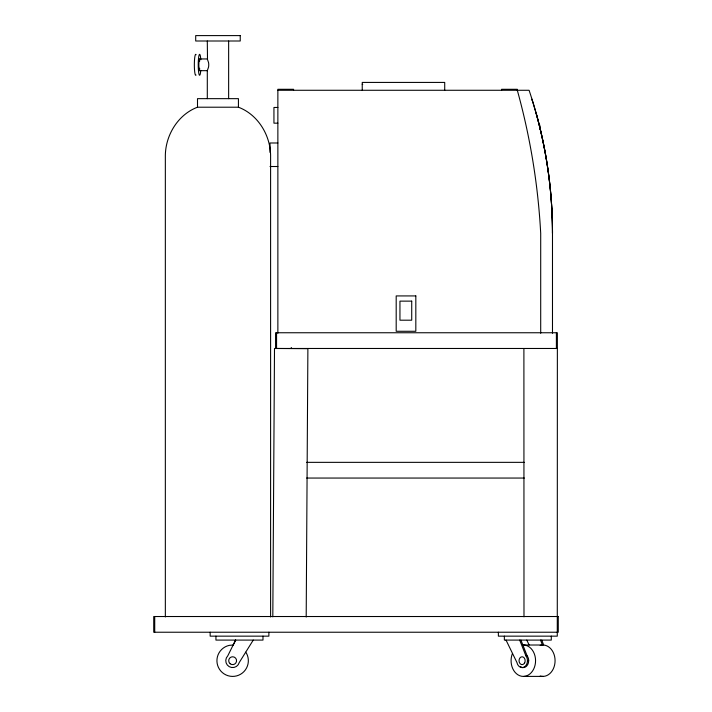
<?xml version="1.0" encoding="UTF-8"?>
<svg xmlns="http://www.w3.org/2000/svg" width="712" height="712" viewBox="0 0 712 712"><rect width="100%" height="100%" fill="white"/><g stroke="black" fill="none" stroke-linecap="round" stroke-linejoin="round"><path stroke-width="1.07" d="M272.812 616.832L274.503 348.471L307.887 348.675L306.196 617.037M235.583 640.088L227.778 655.841A6.871 6.871 0 0 0 229.202 666.654A6.871 6.871 0 0 0 239.277 662.48L253.258 640.088M233.233 645.019L235.717 640.088M270.596 616.957L270.596 155.207C270.222 134.844 257.806 114.507 238.431 107.209L197.5 107.209C178.133 114.507 165.718 134.844 165.344 155.207L165.344 616.957M233.322 645.01L229.237 645.366A15.708 15.708 0 0 0 217.658 665.435A15.708 15.708 0 0 0 238.653 675.216A15.708 15.708 0 0 0 246.575 653.447L245.693 652.201M207.299 41.002L207.495 58.954L199.707 58.954M207.504 70.666L199.52 70.675M362.239 84.381L362.746 84.381M277.867 90.273L529.087 90.273A449.041 449.041 0 0 1 552.485 233.331L552.485 333.243M277.867 107.459L273.942 107.459L273.942 123.167L277.867 123.167M277.867 142.987L270.017 142.987L270.017 152.395M270.017 166.51L277.867 166.51M557.371 348.471L275.571 348.471L275.571 332.753L557.371 332.753L557.282 636.154L498.373 636.154L498.373 632.229M306.667 462.346L524.317 462.346M306.667 478.055L524.317 478.055M542.295 645.01L522.795 645.01A15.708 12.246 -90 0 1 535.46 662.756A15.708 12.246 -90 0 1 519.644 675.688A15.708 12.246 -90 0 1 512.462 653.447M519.698 640.088L525.883 655.841L527.111 655.841A6.871 5.358 90 0 1 528.678 660.7A6.871 5.358 -90 0 1 523.32 667.58L522.092 667.58M506.027 640.088L516.921 662.48A6.871 5.358 90 0 0 522.795 667.518A6.871 5.358 90 0 0 527.45 660.7L528.678 660.7M523.854 676.4L543.363 676.4M526.755 640.088L529.132 644.956M207.308 58.971L208.554 62.603A5.189 1.985 90 0 1 208.536 67.124L207.299 70.666L207.299 98.656M531.971 100.036L532.015 99.377M520.926 640.088L527.111 655.841M541.761 640.088L543.665 645.01M540.533 640.088L542.437 645.01M531.971 99.253L536.198 113.475A449.512 449.263 0 0 1 552.485 233.331A449.851 449.432 0 0 0 536.198 113.475M556.392 332.753L556.392 348.471M551.293 636.154L551.293 640.088L504.363 640.088L504.363 636.154M540.702 333.243L540.702 233.331A670.686 670.686 0 0 0 517.312 90.273L517.312 89.294L501.595 89.294L501.595 90.273M539.829 125.054L539.829 128.988M523.899 348.471L523.987 616.832M444.715 90.273L444.715 82.423L362.239 82.423L362.239 90.273M293.575 90.273L293.575 89.294L277.867 89.294L277.867 333.243M291.279 347.483L291.279 348.471M276.559 332.753L276.559 348.471M268.878 632.229L268.878 636.154L210.156 636.154L210.156 632.229M262.986 636.154L262.986 640.088L215.941 640.088L215.941 636.154M238.431 107.209L238.431 98.656L197.5 98.656L197.5 107.209M228.641 41.002L228.641 98.656M154.718 616.521L154.718 632.229M200.775 70.301A10.493 1.371 90 0 1 198.701 72.677A10.493 1.371 90 0 1 198.755 56.604A10.493 1.371 90 0 1 200.811 59.799M199.912 70.248A5.901 0.774 90 0 1 198.844 64.863A5.901 0.774 90 0 1 199.903 59.336M196.04 75.018A10.493 1.371 -90 0 1 194.349 64.543A10.493 1.371 -90 0 1 196.103 54.753M199.351 61.41A3.925 0.516 -90 0 1 199.743 61.018M199.743 68.61A3.925 0.516 -90 0 1 199.351 68.219M521.941 667.34A6.871 5.358 90 0 1 520.65 666.654M525.883 655.841A6.871 5.358 -90 0 1 527.45 660.7M540.177 645.366A15.708 12.246 -90 0 1 555.075 660.709A15.708 12.246 -90 0 1 540.177 676.044M240.238 35.6L195.702 35.6L195.702 41.002L240.238 41.002L240.238 35.6M415.826 295.925L396.192 295.925L396.192 331.276L415.826 331.276L415.826 295.925M411.723 301.132L399.948 301.132L399.948 320.195L411.723 320.195L411.723 301.132M558.27 616.521L153.73 616.521L153.73 632.229L558.27 632.229L558.27 616.521M230.181 663.762A3.925 3.925 0 0 0 236.518 661.306A3.925 3.925 0 0 0 231.213 657.043A3.925 3.925 0 0 0 230.181 663.762M524.682 662.801A3.925 3.062 -90 0 0 522.216 656.784A3.925 3.062 -90 0 0 519.386 662.534A3.925 3.062 -90 0 0 524.682 662.801"/></g></svg>
